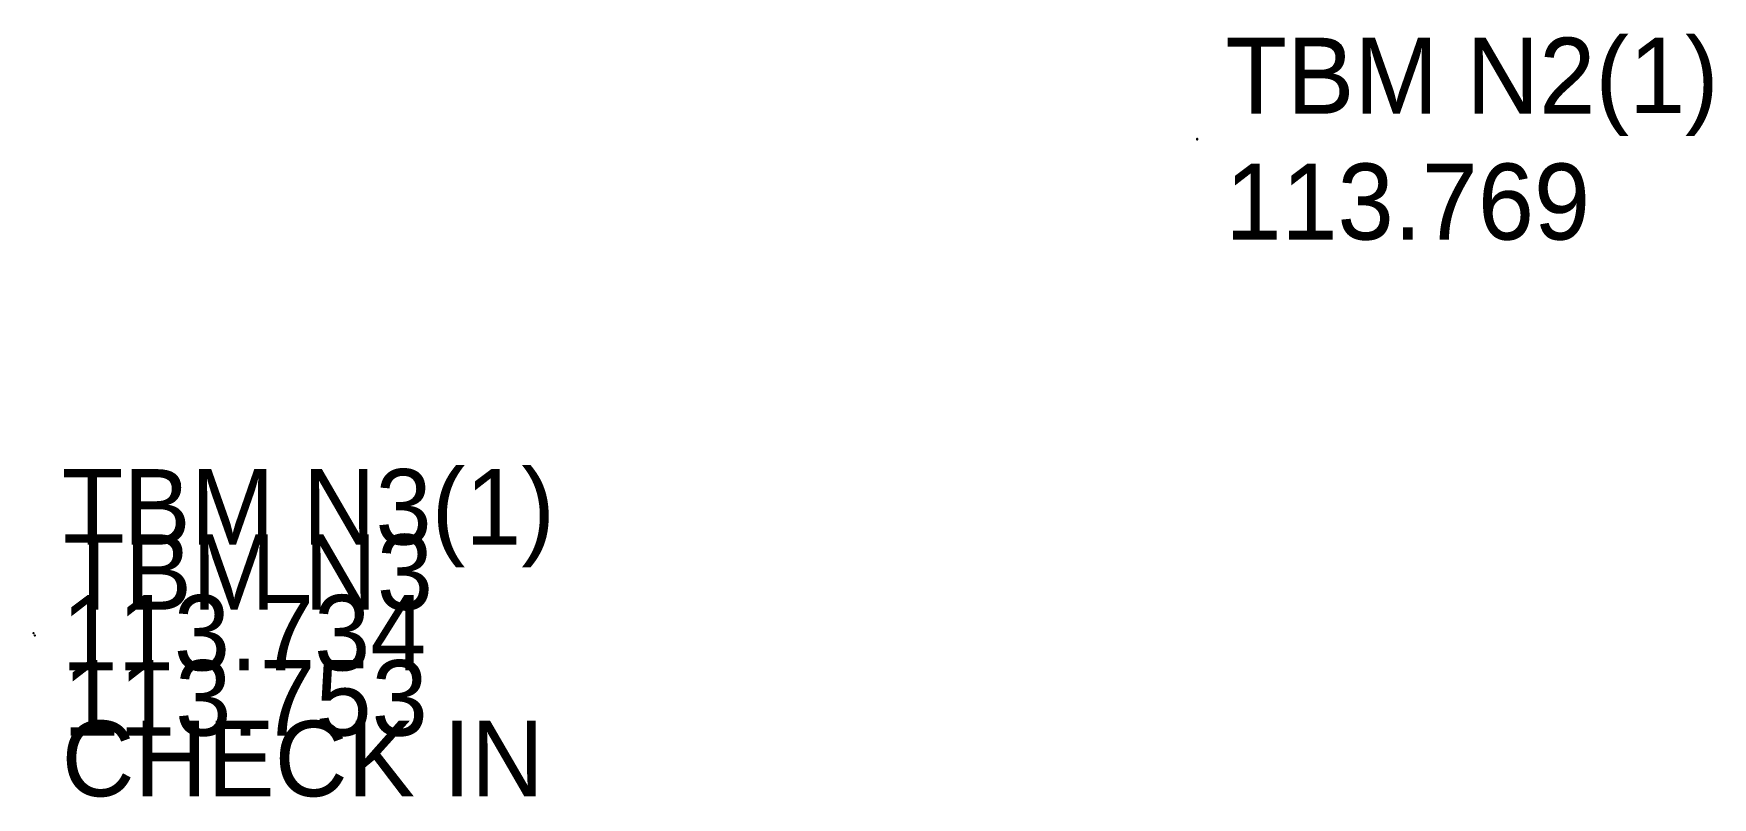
# Model space of a CAD drawing. Header units: metres. Extents: x 169978 to 830021, y 964681 to 1014880.
# Drawn here: x 815690.36 to 815701.48, y 1014874.71 to 1014879.77 of the extents above.
import ezdxf

# ---------------------------------------------------------------- set-up
doc = ezdxf.new("R2010")
doc.units = ezdxf.units.M

msp = doc.modelspace()

# ---------------------------------------------------------------- linework, layer by layer
at = {"layer": 'TN CH614-600 TO CH620-620_Survey'}
for p in [(815698.069, 1014879.071, 113.769), (815698.069, 1014879.067, 113.769), (815690.358, 1014875.797, 113.734), (815690.367, 1014875.782, 113.753)]:
    msp.add_point(p, dxfattribs=at)

# ---------------------------------------------------------------- texts
at = {"layer": 'TN CH614-600 TO CH620-620_Survey', "char_height": 0.5, "attachment_point": 4}
for s, insert, width in [(' TBM N2(1)\\P 113.769', (815698.069, 1014879.071, 113.769), 5), (' TBM N2\\P 113.769', (815698.069, 1014879.067, 113.769), 4), (' TBM N3(1)\\P 113.734\\P CHECK IN', (815690.358, 1014875.797, 113.734), 5), (' TBM N3\\P 113.753', (815690.367, 1014875.782, 113.753), 4)]:
    msp.add_mtext(s, dxfattribs=dict(at, insert=insert, width=width))

doc.saveas('drawing.dxf')
